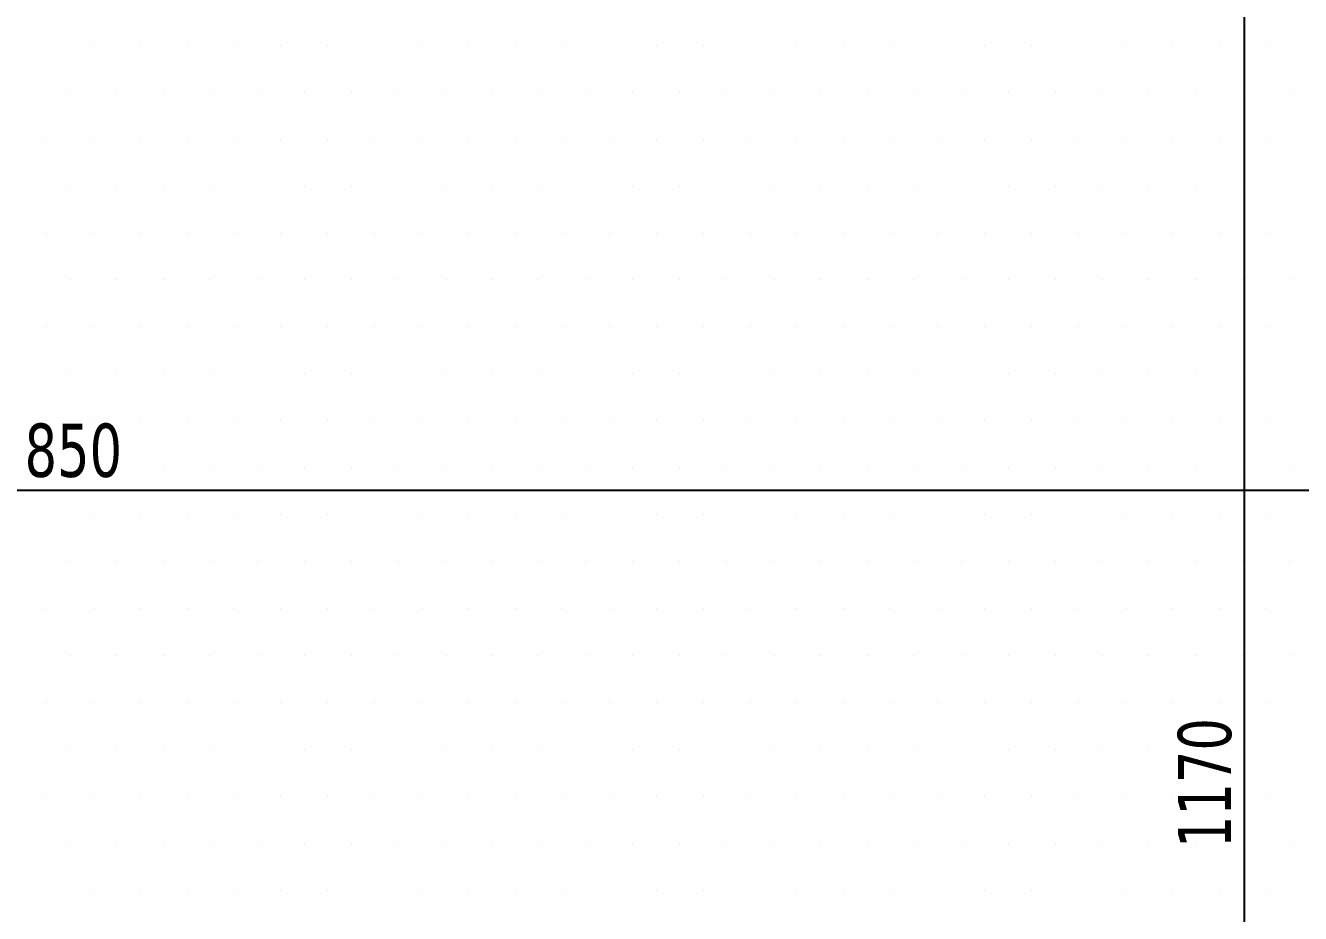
# Model space of a CAD drawing. Header units: millimetres. Extents: x 43168.9 to 43194.6, y -25545.1 to -25543.4.
# Drawn here: x 43180.1226 to 43180.2089, y -25544.1709 to -25544.1108 of the extents above; entities that cross this region are included whole.
import ezdxf

# ---------------------------------------------------------------- set-up
doc = ezdxf.new("R2010")
doc.units = ezdxf.units.MM
doc.header["$LTSCALE"] = 200
for name, color, linetype in [('olcudis_sgh', 185, 'Continuous'), ('olcuic_sgh', 183, 'Continuous'), ('tarama-zemin_sgh', 197, 'Continuous')]:
    doc.layers.add(name, color=color, linetype=linetype)
doc.styles.add('dim', font='VERDANA.TTF', dxfattribs={"width": 0.7})

msp = doc.modelspace()

# ---------------------------------------------------------------- linework, layer by layer
at = {"layer": 'olcudis_sgh'}
msp.add_line((43180.211128, -25544.142243), (43180.04063, -25544.142243), dxfattribs=at)
at = {"layer": 'olcuic_sgh'}
msp.add_line((43180.20515, -25544.27916), (43180.20515, -25544.04466), dxfattribs=at)
at = {"layer": 'tarama-zemin_sgh'}
for p, q in [((43180.124062, -25544.112125), (43180.124062, -25544.112125)), ((43180.127237, -25544.112125), (43180.127237, -25544.112125)), ((43180.130412, -25544.112125), (43180.130412, -25544.112125)), ((43180.133587, -25544.112125), (43180.133587, -25544.112125)), ((43180.136762, -25544.112125), (43180.136762, -25544.112125)), ((43180.139937, -25544.112125), (43180.139937, -25544.112125)), ((43180.143112, -25544.112125), (43180.143112, -25544.112125)), ((43180.146287, -25544.112125), (43180.146287, -25544.112125)), ((43180.149462, -25544.112125), (43180.149462, -25544.112125)), ((43180.152637, -25544.112125), (43180.152637, -25544.112125)), ((43180.155812, -25544.112125), (43180.155812, -25544.112125)), ((43180.158987, -25544.112125), (43180.158987, -25544.112125)), ((43180.162162, -25544.112125), (43180.162162, -25544.112125)), ((43180.165337, -25544.112125), (43180.165337, -25544.112125)), ((43180.168512, -25544.112125), (43180.168512, -25544.112125)), ((43180.171687, -25544.112125), (43180.171687, -25544.112125)), ((43180.174862, -25544.112125), (43180.174862, -25544.112125)), ((43180.178037, -25544.112125), (43180.178037, -25544.112125)), ((43180.181212, -25544.112125), (43180.181212, -25544.112125)), ((43180.184387, -25544.112125), (43180.184387, -25544.112125)), ((43180.187562, -25544.112125), (43180.187562, -25544.112125)), ((43180.190737, -25544.112125), (43180.190737, -25544.112125)), ((43180.193912, -25544.112125), (43180.193912, -25544.112125)), ((43180.197087, -25544.112125), (43180.197087, -25544.112125)), ((43180.200262, -25544.112125), (43180.200262, -25544.112125)), ((43180.203437, -25544.112125), (43180.203437, -25544.112125)), ((43180.206612, -25544.112125), (43180.206612, -25544.112125)), ((43180.12565, -25544.1153), (43180.12565, -25544.1153)), ((43180.128825, -25544.1153), (43180.128825, -25544.1153)), ((43180.132, -25544.1153), (43180.132, -25544.1153)), ((43180.135175, -25544.1153), (43180.135175, -25544.1153)), ((43180.13835, -25544.1153), (43180.13835, -25544.1153)), ((43180.141525, -25544.1153), (43180.141525, -25544.1153)), ((43180.1447, -25544.1153), (43180.1447, -25544.1153)), ((43180.147875, -25544.1153), (43180.147875, -25544.1153)), ((43180.15105, -25544.1153), (43180.15105, -25544.1153)), ((43180.154225, -25544.1153), (43180.154225, -25544.1153)), ((43180.1574, -25544.1153), (43180.1574, -25544.1153)), ((43180.160575, -25544.1153), (43180.160575, -25544.1153)), ((43180.16375, -25544.1153), (43180.16375, -25544.1153)), ((43180.166925, -25544.1153), (43180.166925, -25544.1153)), ((43180.1701, -25544.1153), (43180.1701, -25544.1153)), ((43180.173275, -25544.1153), (43180.173275, -25544.1153)), ((43180.17645, -25544.1153), (43180.17645, -25544.1153)), ((43180.179625, -25544.1153), (43180.179625, -25544.1153)), ((43180.1828, -25544.1153), (43180.1828, -25544.1153)), ((43180.185975, -25544.1153), (43180.185975, -25544.1153)), ((43180.18915, -25544.1153), (43180.18915, -25544.1153)), ((43180.192325, -25544.1153), (43180.192325, -25544.1153)), ((43180.1955, -25544.1153), (43180.1955, -25544.1153)), ((43180.198675, -25544.1153), (43180.198675, -25544.1153)), ((43180.20185, -25544.1153), (43180.20185, -25544.1153)), ((43180.205025, -25544.1153), (43180.205025, -25544.1153)), ((43180.2082, -25544.1153), (43180.2082, -25544.1153)), ((43180.124062, -25544.118475), (43180.124062, -25544.118475)), ((43180.127237, -25544.118475), (43180.127237, -25544.118475)), ((43180.130412, -25544.118475), (43180.130412, -25544.118475)), ((43180.133587, -25544.118475), (43180.133587, -25544.118475)), ((43180.136762, -25544.118475), (43180.136762, -25544.118475)), ((43180.139937, -25544.118475), (43180.139937, -25544.118475)), ((43180.143112, -25544.118475), (43180.143112, -25544.118475)), ((43180.146287, -25544.118475), (43180.146287, -25544.118475)), ((43180.149462, -25544.118475), (43180.149462, -25544.118475)), ((43180.152637, -25544.118475), (43180.152637, -25544.118475)), ((43180.155812, -25544.118475), (43180.155812, -25544.118475)), ((43180.158987, -25544.118475), (43180.158987, -25544.118475)), ((43180.162162, -25544.118475), (43180.162162, -25544.118475)), ((43180.165337, -25544.118475), (43180.165337, -25544.118475)), ((43180.168512, -25544.118475), (43180.168512, -25544.118475)), ((43180.171687, -25544.118475), (43180.171687, -25544.118475)), ((43180.174862, -25544.118475), (43180.174862, -25544.118475)), ((43180.178037, -25544.118475), (43180.178037, -25544.118475)), ((43180.181212, -25544.118475), (43180.181212, -25544.118475)), ((43180.184387, -25544.118475), (43180.184387, -25544.118475)), ((43180.187562, -25544.118475), (43180.187562, -25544.118475)), ((43180.190737, -25544.118475), (43180.190737, -25544.118475)), ((43180.193912, -25544.118475), (43180.193912, -25544.118475)), ((43180.197087, -25544.118475), (43180.197087, -25544.118475)), ((43180.200262, -25544.118475), (43180.200262, -25544.118475)), ((43180.203437, -25544.118475), (43180.203437, -25544.118475)), ((43180.206612, -25544.118475), (43180.206612, -25544.118475)), ((43180.12565, -25544.12165), (43180.12565, -25544.12165)), ((43180.128825, -25544.12165), (43180.128825, -25544.12165)), ((43180.132, -25544.12165), (43180.132, -25544.12165)), ((43180.135175, -25544.12165), (43180.135175, -25544.12165)), ((43180.13835, -25544.12165), (43180.13835, -25544.12165)), ((43180.141525, -25544.12165), (43180.141525, -25544.12165)), ((43180.1447, -25544.12165), (43180.1447, -25544.12165)), ((43180.147875, -25544.12165), (43180.147875, -25544.12165)), ((43180.15105, -25544.12165), (43180.15105, -25544.12165)), ((43180.154225, -25544.12165), (43180.154225, -25544.12165)), ((43180.1574, -25544.12165), (43180.1574, -25544.12165)), ((43180.160575, -25544.12165), (43180.160575, -25544.12165)), ((43180.16375, -25544.12165), (43180.16375, -25544.12165)), ((43180.166925, -25544.12165), (43180.166925, -25544.12165)), ((43180.1701, -25544.12165), (43180.1701, -25544.12165)), ((43180.173275, -25544.12165), (43180.173275, -25544.12165)), ((43180.17645, -25544.12165), (43180.17645, -25544.12165)), ((43180.179625, -25544.12165), (43180.179625, -25544.12165)), ((43180.1828, -25544.12165), (43180.1828, -25544.12165)), ((43180.185975, -25544.12165), (43180.185975, -25544.12165)), ((43180.18915, -25544.12165), (43180.18915, -25544.12165)), ((43180.192325, -25544.12165), (43180.192325, -25544.12165)), ((43180.1955, -25544.12165), (43180.1955, -25544.12165)), ((43180.198675, -25544.12165), (43180.198675, -25544.12165)), ((43180.20185, -25544.12165), (43180.20185, -25544.12165)), ((43180.205025, -25544.12165), (43180.205025, -25544.12165)), ((43180.2082, -25544.12165), (43180.2082, -25544.12165)), ((43180.124062, -25544.124825), (43180.124062, -25544.124825)), ((43180.127237, -25544.124825), (43180.127237, -25544.124825)), ((43180.130412, -25544.124825), (43180.130412, -25544.124825)), ((43180.133587, -25544.124825), (43180.133587, -25544.124825)), ((43180.136762, -25544.124825), (43180.136762, -25544.124825)), ((43180.139937, -25544.124825), (43180.139937, -25544.124825)), ((43180.143112, -25544.124825), (43180.143112, -25544.124825)), ((43180.146287, -25544.124825), (43180.146287, -25544.124825)), ((43180.149462, -25544.124825), (43180.149462, -25544.124825)), ((43180.152637, -25544.124825), (43180.152637, -25544.124825)), ((43180.155812, -25544.124825), (43180.155812, -25544.124825)), ((43180.158987, -25544.124825), (43180.158987, -25544.124825)), ((43180.162162, -25544.124825), (43180.162162, -25544.124825)), ((43180.165337, -25544.124825), (43180.165337, -25544.124825)), ((43180.168512, -25544.124825), (43180.168512, -25544.124825)), ((43180.171687, -25544.124825), (43180.171687, -25544.124825)), ((43180.174862, -25544.124825), (43180.174862, -25544.124825)), ((43180.178037, -25544.124825), (43180.178037, -25544.124825)), ((43180.181212, -25544.124825), (43180.181212, -25544.124825)), ((43180.184387, -25544.124825), (43180.184387, -25544.124825)), ((43180.187562, -25544.124825), (43180.187562, -25544.124825)), ((43180.190737, -25544.124825), (43180.190737, -25544.124825)), ((43180.193912, -25544.124825), (43180.193912, -25544.124825)), ((43180.197087, -25544.124825), (43180.197087, -25544.124825)), ((43180.200262, -25544.124825), (43180.200262, -25544.124825)), ((43180.203437, -25544.124825), (43180.203437, -25544.124825)), ((43180.206612, -25544.124825), (43180.206612, -25544.124825)), ((43180.12565, -25544.128), (43180.12565, -25544.128)), ((43180.128825, -25544.128), (43180.128825, -25544.128)), ((43180.132, -25544.128), (43180.132, -25544.128)), ((43180.135175, -25544.128), (43180.135175, -25544.128)), ((43180.13835, -25544.128), (43180.13835, -25544.128)), ((43180.141525, -25544.128), (43180.141525, -25544.128)), ((43180.1447, -25544.128), (43180.1447, -25544.128)), ((43180.147875, -25544.128), (43180.147875, -25544.128)), ((43180.15105, -25544.128), (43180.15105, -25544.128)), ((43180.154225, -25544.128), (43180.154225, -25544.128)), ((43180.1574, -25544.128), (43180.1574, -25544.128)), ((43180.160575, -25544.128), (43180.160575, -25544.128)), ((43180.16375, -25544.128), (43180.16375, -25544.128)), ((43180.166925, -25544.128), (43180.166925, -25544.128)), ((43180.1701, -25544.128), (43180.1701, -25544.128)), ((43180.173275, -25544.128), (43180.173275, -25544.128)), ((43180.17645, -25544.128), (43180.17645, -25544.128)), ((43180.179625, -25544.128), (43180.179625, -25544.128)), ((43180.1828, -25544.128), (43180.1828, -25544.128)), ((43180.185975, -25544.128), (43180.185975, -25544.128)), ((43180.18915, -25544.128), (43180.18915, -25544.128)), ((43180.192325, -25544.128), (43180.192325, -25544.128)), ((43180.1955, -25544.128), (43180.1955, -25544.128)), ((43180.198675, -25544.128), (43180.198675, -25544.128)), ((43180.20185, -25544.128), (43180.20185, -25544.128)), ((43180.205025, -25544.128), (43180.205025, -25544.128)), ((43180.2082, -25544.128), (43180.2082, -25544.128)), ((43180.124062, -25544.131175), (43180.124062, -25544.131175)), ((43180.127237, -25544.131175), (43180.127237, -25544.131175)), ((43180.130412, -25544.131175), (43180.130412, -25544.131175)), ((43180.133587, -25544.131175), (43180.133587, -25544.131175)), ((43180.136762, -25544.131175), (43180.136762, -25544.131175)), ((43180.139937, -25544.131175), (43180.139937, -25544.131175)), ((43180.143112, -25544.131175), (43180.143112, -25544.131175)), ((43180.146287, -25544.131175), (43180.146287, -25544.131175)), ((43180.149462, -25544.131175), (43180.149462, -25544.131175)), ((43180.152637, -25544.131175), (43180.152637, -25544.131175)), ((43180.155812, -25544.131175), (43180.155812, -25544.131175)), ((43180.158987, -25544.131175), (43180.158987, -25544.131175)), ((43180.162162, -25544.131175), (43180.162162, -25544.131175)), ((43180.165337, -25544.131175), (43180.165337, -25544.131175)), ((43180.168512, -25544.131175), (43180.168512, -25544.131175)), ((43180.171687, -25544.131175), (43180.171687, -25544.131175)), ((43180.174862, -25544.131175), (43180.174862, -25544.131175)), ((43180.178037, -25544.131175), (43180.178037, -25544.131175)), ((43180.181212, -25544.131175), (43180.181212, -25544.131175)), ((43180.184387, -25544.131175), (43180.184387, -25544.131175)), ((43180.187562, -25544.131175), (43180.187562, -25544.131175)), ((43180.190737, -25544.131175), (43180.190737, -25544.131175)), ((43180.193912, -25544.131175), (43180.193912, -25544.131175)), ((43180.197087, -25544.131175), (43180.197087, -25544.131175)), ((43180.200262, -25544.131175), (43180.200262, -25544.131175)), ((43180.203437, -25544.131175), (43180.203437, -25544.131175)), ((43180.206612, -25544.131175), (43180.206612, -25544.131175)), ((43180.12565, -25544.13435), (43180.12565, -25544.13435)), ((43180.128825, -25544.13435), (43180.128825, -25544.13435)), ((43180.132, -25544.13435), (43180.132, -25544.13435)), ((43180.135175, -25544.13435), (43180.135175, -25544.13435)), ((43180.13835, -25544.13435), (43180.13835, -25544.13435)), ((43180.141525, -25544.13435), (43180.141525, -25544.13435)), ((43180.1447, -25544.13435), (43180.1447, -25544.13435)), ((43180.147875, -25544.13435), (43180.147875, -25544.13435)), ((43180.15105, -25544.13435), (43180.15105, -25544.13435)), ((43180.154225, -25544.13435), (43180.154225, -25544.13435)), ((43180.1574, -25544.13435), (43180.1574, -25544.13435)), ((43180.160575, -25544.13435), (43180.160575, -25544.13435)), ((43180.16375, -25544.13435), (43180.16375, -25544.13435)), ((43180.166925, -25544.13435), (43180.166925, -25544.13435)), ((43180.1701, -25544.13435), (43180.1701, -25544.13435)), ((43180.173275, -25544.13435), (43180.173275, -25544.13435)), ((43180.17645, -25544.13435), (43180.17645, -25544.13435)), ((43180.179625, -25544.13435), (43180.179625, -25544.13435)), ((43180.1828, -25544.13435), (43180.1828, -25544.13435)), ((43180.185975, -25544.13435), (43180.185975, -25544.13435)), ((43180.18915, -25544.13435), (43180.18915, -25544.13435)), ((43180.192325, -25544.13435), (43180.192325, -25544.13435)), ((43180.1955, -25544.13435), (43180.1955, -25544.13435)), ((43180.198675, -25544.13435), (43180.198675, -25544.13435)), ((43180.20185, -25544.13435), (43180.20185, -25544.13435)), ((43180.205025, -25544.13435), (43180.205025, -25544.13435)), ((43180.2082, -25544.13435), (43180.2082, -25544.13435)), ((43180.124062, -25544.137525), (43180.124062, -25544.137525)), ((43180.127237, -25544.137525), (43180.127237, -25544.137525)), ((43180.130412, -25544.137525), (43180.130412, -25544.137525)), ((43180.133587, -25544.137525), (43180.133587, -25544.137525)), ((43180.136762, -25544.137525), (43180.136762, -25544.137525)), ((43180.139937, -25544.137525), (43180.139937, -25544.137525)), ((43180.143112, -25544.137525), (43180.143112, -25544.137525)), ((43180.146287, -25544.137525), (43180.146287, -25544.137525)), ((43180.149462, -25544.137525), (43180.149462, -25544.137525)), ((43180.152637, -25544.137525), (43180.152637, -25544.137525)), ((43180.155812, -25544.137525), (43180.155812, -25544.137525)), ((43180.158987, -25544.137525), (43180.158987, -25544.137525)), ((43180.162162, -25544.137525), (43180.162162, -25544.137525)), ((43180.165337, -25544.137525), (43180.165337, -25544.137525)), ((43180.168512, -25544.137525), (43180.168512, -25544.137525)), ((43180.171687, -25544.137525), (43180.171687, -25544.137525)), ((43180.174862, -25544.137525), (43180.174862, -25544.137525)), ((43180.178037, -25544.137525), (43180.178037, -25544.137525)), ((43180.181212, -25544.137525), (43180.181212, -25544.137525)), ((43180.184387, -25544.137525), (43180.184387, -25544.137525)), ((43180.187562, -25544.137525), (43180.187562, -25544.137525)), ((43180.190737, -25544.137525), (43180.190737, -25544.137525)), ((43180.193912, -25544.137525), (43180.193912, -25544.137525)), ((43180.197087, -25544.137525), (43180.197087, -25544.137525)), ((43180.200262, -25544.137525), (43180.200262, -25544.137525)), ((43180.203437, -25544.137525), (43180.203437, -25544.137525)), ((43180.206612, -25544.137525), (43180.206612, -25544.137525)), ((43180.12565, -25544.1407), (43180.12565, -25544.1407)), ((43180.128825, -25544.1407), (43180.128825, -25544.1407)), ((43180.132, -25544.1407), (43180.132, -25544.1407)), ((43180.135175, -25544.1407), (43180.135175, -25544.1407)), ((43180.13835, -25544.1407), (43180.13835, -25544.1407)), ((43180.141525, -25544.1407), (43180.141525, -25544.1407)), ((43180.1447, -25544.1407), (43180.1447, -25544.1407)), ((43180.147875, -25544.1407), (43180.147875, -25544.1407)), ((43180.15105, -25544.1407), (43180.15105, -25544.1407)), ((43180.154225, -25544.1407), (43180.154225, -25544.1407)), ((43180.1574, -25544.1407), (43180.1574, -25544.1407)), ((43180.160575, -25544.1407), (43180.160575, -25544.1407)), ((43180.16375, -25544.1407), (43180.16375, -25544.1407)), ((43180.166925, -25544.1407), (43180.166925, -25544.1407)), ((43180.1701, -25544.1407), (43180.1701, -25544.1407)), ((43180.173275, -25544.1407), (43180.173275, -25544.1407)), ((43180.17645, -25544.1407), (43180.17645, -25544.1407)), ((43180.179625, -25544.1407), (43180.179625, -25544.1407)), ((43180.1828, -25544.1407), (43180.1828, -25544.1407)), ((43180.185975, -25544.1407), (43180.185975, -25544.1407)), ((43180.18915, -25544.1407), (43180.18915, -25544.1407)), ((43180.192325, -25544.1407), (43180.192325, -25544.1407)), ((43180.1955, -25544.1407), (43180.1955, -25544.1407)), ((43180.198675, -25544.1407), (43180.198675, -25544.1407)), ((43180.20185, -25544.1407), (43180.20185, -25544.1407)), ((43180.205025, -25544.1407), (43180.205025, -25544.1407)), ((43180.2082, -25544.1407), (43180.2082, -25544.1407)), ((43180.124062, -25544.143875), (43180.124062, -25544.143875)), ((43180.127237, -25544.143875), (43180.127237, -25544.143875)), ((43180.130412, -25544.143875), (43180.130412, -25544.143875)), ((43180.133587, -25544.143875), (43180.133587, -25544.143875)), ((43180.136762, -25544.143875), (43180.136762, -25544.143875)), ((43180.139937, -25544.143875), (43180.139937, -25544.143875)), ((43180.143112, -25544.143875), (43180.143112, -25544.143875)), ((43180.146287, -25544.143875), (43180.146287, -25544.143875)), ((43180.149462, -25544.143875), (43180.149462, -25544.143875)), ((43180.152637, -25544.143875), (43180.152637, -25544.143875)), ((43180.155812, -25544.143875), (43180.155812, -25544.143875)), ((43180.158987, -25544.143875), (43180.158987, -25544.143875)), ((43180.162162, -25544.143875), (43180.162162, -25544.143875)), ((43180.165337, -25544.143875), (43180.165337, -25544.143875)), ((43180.168512, -25544.143875), (43180.168512, -25544.143875)), ((43180.171687, -25544.143875), (43180.171687, -25544.143875)), ((43180.174862, -25544.143875), (43180.174862, -25544.143875)), ((43180.178037, -25544.143875), (43180.178037, -25544.143875)), ((43180.181212, -25544.143875), (43180.181212, -25544.143875)), ((43180.184387, -25544.143875), (43180.184387, -25544.143875)), ((43180.187562, -25544.143875), (43180.187562, -25544.143875)), ((43180.190737, -25544.143875), (43180.190737, -25544.143875)), ((43180.193912, -25544.143875), (43180.193912, -25544.143875)), ((43180.197087, -25544.143875), (43180.197087, -25544.143875)), ((43180.200262, -25544.143875), (43180.200262, -25544.143875)), ((43180.203437, -25544.143875), (43180.203437, -25544.143875)), ((43180.206612, -25544.143875), (43180.206612, -25544.143875)), ((43180.12565, -25544.14705), (43180.12565, -25544.14705)), ((43180.128825, -25544.14705), (43180.128825, -25544.14705)), ((43180.132, -25544.14705), (43180.132, -25544.14705)), ((43180.135175, -25544.14705), (43180.135175, -25544.14705)), ((43180.13835, -25544.14705), (43180.13835, -25544.14705)), ((43180.141525, -25544.14705), (43180.141525, -25544.14705)), ((43180.1447, -25544.14705), (43180.1447, -25544.14705)), ((43180.147875, -25544.14705), (43180.147875, -25544.14705)), ((43180.15105, -25544.14705), (43180.15105, -25544.14705)), ((43180.154225, -25544.14705), (43180.154225, -25544.14705)), ((43180.1574, -25544.14705), (43180.1574, -25544.14705)), ((43180.160575, -25544.14705), (43180.160575, -25544.14705)), ((43180.16375, -25544.14705), (43180.16375, -25544.14705)), ((43180.166925, -25544.14705), (43180.166925, -25544.14705)), ((43180.1701, -25544.14705), (43180.1701, -25544.14705)), ((43180.173275, -25544.14705), (43180.173275, -25544.14705)), ((43180.17645, -25544.14705), (43180.17645, -25544.14705)), ((43180.179625, -25544.14705), (43180.179625, -25544.14705)), ((43180.1828, -25544.14705), (43180.1828, -25544.14705)), ((43180.185975, -25544.14705), (43180.185975, -25544.14705)), ((43180.18915, -25544.14705), (43180.18915, -25544.14705)), ((43180.192325, -25544.14705), (43180.192325, -25544.14705)), ((43180.1955, -25544.14705), (43180.1955, -25544.14705)), ((43180.198675, -25544.14705), (43180.198675, -25544.14705)), ((43180.20185, -25544.14705), (43180.20185, -25544.14705)), ((43180.205025, -25544.14705), (43180.205025, -25544.14705)), ((43180.2082, -25544.14705), (43180.2082, -25544.14705)), ((43180.124062, -25544.150225), (43180.124062, -25544.150225)), ((43180.127237, -25544.150225), (43180.127237, -25544.150225)), ((43180.130412, -25544.150225), (43180.130412, -25544.150225)), ((43180.133587, -25544.150225), (43180.133587, -25544.150225)), ((43180.136762, -25544.150225), (43180.136762, -25544.150225)), ((43180.139937, -25544.150225), (43180.139937, -25544.150225)), ((43180.143112, -25544.150225), (43180.143112, -25544.150225)), ((43180.146287, -25544.150225), (43180.146287, -25544.150225)), ((43180.149462, -25544.150225), (43180.149462, -25544.150225)), ((43180.152637, -25544.150225), (43180.152637, -25544.150225)), ((43180.155812, -25544.150225), (43180.155812, -25544.150225)), ((43180.158987, -25544.150225), (43180.158987, -25544.150225)), ((43180.162162, -25544.150225), (43180.162162, -25544.150225)), ((43180.165337, -25544.150225), (43180.165337, -25544.150225)), ((43180.168512, -25544.150225), (43180.168512, -25544.150225)), ((43180.171687, -25544.150225), (43180.171687, -25544.150225)), ((43180.174862, -25544.150225), (43180.174862, -25544.150225)), ((43180.178037, -25544.150225), (43180.178037, -25544.150225)), ((43180.181212, -25544.150225), (43180.181212, -25544.150225)), ((43180.184387, -25544.150225), (43180.184387, -25544.150225)), ((43180.187562, -25544.150225), (43180.187562, -25544.150225)), ((43180.190737, -25544.150225), (43180.190737, -25544.150225)), ((43180.193912, -25544.150225), (43180.193912, -25544.150225)), ((43180.197087, -25544.150225), (43180.197087, -25544.150225)), ((43180.200262, -25544.150225), (43180.200262, -25544.150225)), ((43180.203437, -25544.150225), (43180.203437, -25544.150225)), ((43180.206612, -25544.150225), (43180.206612, -25544.150225)), ((43180.12565, -25544.1534), (43180.12565, -25544.1534)), ((43180.128825, -25544.1534), (43180.128825, -25544.1534)), ((43180.132, -25544.1534), (43180.132, -25544.1534)), ((43180.135175, -25544.1534), (43180.135175, -25544.1534)), ((43180.13835, -25544.1534), (43180.13835, -25544.1534)), ((43180.141525, -25544.1534), (43180.141525, -25544.1534)), ((43180.1447, -25544.1534), (43180.1447, -25544.1534)), ((43180.147875, -25544.1534), (43180.147875, -25544.1534)), ((43180.15105, -25544.1534), (43180.15105, -25544.1534)), ((43180.154225, -25544.1534), (43180.154225, -25544.1534)), ((43180.1574, -25544.1534), (43180.1574, -25544.1534)), ((43180.160575, -25544.1534), (43180.160575, -25544.1534)), ((43180.16375, -25544.1534), (43180.16375, -25544.1534)), ((43180.166925, -25544.1534), (43180.166925, -25544.1534)), ((43180.1701, -25544.1534), (43180.1701, -25544.1534)), ((43180.173275, -25544.1534), (43180.173275, -25544.1534)), ((43180.17645, -25544.1534), (43180.17645, -25544.1534)), ((43180.179625, -25544.1534), (43180.179625, -25544.1534)), ((43180.1828, -25544.1534), (43180.1828, -25544.1534)), ((43180.185975, -25544.1534), (43180.185975, -25544.1534)), ((43180.18915, -25544.1534), (43180.18915, -25544.1534)), ((43180.192325, -25544.1534), (43180.192325, -25544.1534)), ((43180.1955, -25544.1534), (43180.1955, -25544.1534)), ((43180.198675, -25544.1534), (43180.198675, -25544.1534)), ((43180.20185, -25544.1534), (43180.20185, -25544.1534)), ((43180.205025, -25544.1534), (43180.205025, -25544.1534)), ((43180.2082, -25544.1534), (43180.2082, -25544.1534)), ((43180.124062, -25544.156575), (43180.124062, -25544.156575)), ((43180.127237, -25544.156575), (43180.127237, -25544.156575)), ((43180.130412, -25544.156575), (43180.130412, -25544.156575)), ((43180.133587, -25544.156575), (43180.133587, -25544.156575)), ((43180.136762, -25544.156575), (43180.136762, -25544.156575)), ((43180.139937, -25544.156575), (43180.139937, -25544.156575)), ((43180.143112, -25544.156575), (43180.143112, -25544.156575)), ((43180.146287, -25544.156575), (43180.146287, -25544.156575)), ((43180.149462, -25544.156575), (43180.149462, -25544.156575)), ((43180.152637, -25544.156575), (43180.152637, -25544.156575)), ((43180.155812, -25544.156575), (43180.155812, -25544.156575)), ((43180.158987, -25544.156575), (43180.158987, -25544.156575)), ((43180.162162, -25544.156575), (43180.162162, -25544.156575)), ((43180.165337, -25544.156575), (43180.165337, -25544.156575)), ((43180.168512, -25544.156575), (43180.168512, -25544.156575)), ((43180.171687, -25544.156575), (43180.171687, -25544.156575)), ((43180.174862, -25544.156575), (43180.174862, -25544.156575)), ((43180.178037, -25544.156575), (43180.178037, -25544.156575)), ((43180.181212, -25544.156575), (43180.181212, -25544.156575)), ((43180.184387, -25544.156575), (43180.184387, -25544.156575)), ((43180.187562, -25544.156575), (43180.187562, -25544.156575)), ((43180.190737, -25544.156575), (43180.190737, -25544.156575)), ((43180.193912, -25544.156575), (43180.193912, -25544.156575)), ((43180.197087, -25544.156575), (43180.197087, -25544.156575)), ((43180.200262, -25544.156575), (43180.200262, -25544.156575)), ((43180.203437, -25544.156575), (43180.203437, -25544.156575)), ((43180.206612, -25544.156575), (43180.206612, -25544.156575)), ((43180.12565, -25544.15975), (43180.12565, -25544.15975)), ((43180.128825, -25544.15975), (43180.128825, -25544.15975)), ((43180.132, -25544.15975), (43180.132, -25544.15975)), ((43180.135175, -25544.15975), (43180.135175, -25544.15975)), ((43180.13835, -25544.15975), (43180.13835, -25544.15975)), ((43180.141525, -25544.15975), (43180.141525, -25544.15975)), ((43180.1447, -25544.15975), (43180.1447, -25544.15975)), ((43180.147875, -25544.15975), (43180.147875, -25544.15975)), ((43180.15105, -25544.15975), (43180.15105, -25544.15975)), ((43180.154225, -25544.15975), (43180.154225, -25544.15975)), ((43180.1574, -25544.15975), (43180.1574, -25544.15975)), ((43180.160575, -25544.15975), (43180.160575, -25544.15975)), ((43180.16375, -25544.15975), (43180.16375, -25544.15975)), ((43180.166925, -25544.15975), (43180.166925, -25544.15975)), ((43180.1701, -25544.15975), (43180.1701, -25544.15975)), ((43180.173275, -25544.15975), (43180.173275, -25544.15975)), ((43180.17645, -25544.15975), (43180.17645, -25544.15975)), ((43180.179625, -25544.15975), (43180.179625, -25544.15975)), ((43180.1828, -25544.15975), (43180.1828, -25544.15975)), ((43180.185975, -25544.15975), (43180.185975, -25544.15975)), ((43180.18915, -25544.15975), (43180.18915, -25544.15975)), ((43180.192325, -25544.15975), (43180.192325, -25544.15975)), ((43180.1955, -25544.15975), (43180.1955, -25544.15975)), ((43180.198675, -25544.15975), (43180.198675, -25544.15975)), ((43180.20185, -25544.15975), (43180.20185, -25544.15975)), ((43180.205025, -25544.15975), (43180.205025, -25544.15975)), ((43180.2082, -25544.15975), (43180.2082, -25544.15975)), ((43180.124062, -25544.162925), (43180.124062, -25544.162925)), ((43180.127237, -25544.162925), (43180.127237, -25544.162925)), ((43180.130412, -25544.162925), (43180.130412, -25544.162925)), ((43180.133587, -25544.162925), (43180.133587, -25544.162925)), ((43180.136762, -25544.162925), (43180.136762, -25544.162925)), ((43180.139937, -25544.162925), (43180.139937, -25544.162925)), ((43180.143112, -25544.162925), (43180.143112, -25544.162925)), ((43180.146287, -25544.162925), (43180.146287, -25544.162925)), ((43180.149462, -25544.162925), (43180.149462, -25544.162925)), ((43180.152637, -25544.162925), (43180.152637, -25544.162925)), ((43180.155812, -25544.162925), (43180.155812, -25544.162925)), ((43180.158987, -25544.162925), (43180.158987, -25544.162925)), ((43180.162162, -25544.162925), (43180.162162, -25544.162925)), ((43180.165337, -25544.162925), (43180.165337, -25544.162925)), ((43180.168512, -25544.162925), (43180.168512, -25544.162925)), ((43180.171687, -25544.162925), (43180.171687, -25544.162925)), ((43180.174862, -25544.162925), (43180.174862, -25544.162925)), ((43180.178037, -25544.162925), (43180.178037, -25544.162925)), ((43180.181212, -25544.162925), (43180.181212, -25544.162925)), ((43180.184387, -25544.162925), (43180.184387, -25544.162925)), ((43180.187562, -25544.162925), (43180.187562, -25544.162925)), ((43180.190737, -25544.162925), (43180.190737, -25544.162925)), ((43180.193912, -25544.162925), (43180.193912, -25544.162925)), ((43180.197087, -25544.162925), (43180.197087, -25544.162925)), ((43180.200262, -25544.162925), (43180.200262, -25544.162925)), ((43180.203437, -25544.162925), (43180.203437, -25544.162925)), ((43180.206612, -25544.162925), (43180.206612, -25544.162925)), ((43180.12565, -25544.1661), (43180.12565, -25544.1661)), ((43180.128825, -25544.1661), (43180.128825, -25544.1661)), ((43180.132, -25544.1661), (43180.132, -25544.1661)), ((43180.135175, -25544.1661), (43180.135175, -25544.1661)), ((43180.13835, -25544.1661), (43180.13835, -25544.1661)), ((43180.141525, -25544.1661), (43180.141525, -25544.1661)), ((43180.1447, -25544.1661), (43180.1447, -25544.1661)), ((43180.147875, -25544.1661), (43180.147875, -25544.1661)), ((43180.15105, -25544.1661), (43180.15105, -25544.1661)), ((43180.154225, -25544.1661), (43180.154225, -25544.1661)), ((43180.1574, -25544.1661), (43180.1574, -25544.1661)), ((43180.160575, -25544.1661), (43180.160575, -25544.1661)), ((43180.16375, -25544.1661), (43180.16375, -25544.1661)), ((43180.166925, -25544.1661), (43180.166925, -25544.1661)), ((43180.1701, -25544.1661), (43180.1701, -25544.1661)), ((43180.173275, -25544.1661), (43180.173275, -25544.1661)), ((43180.17645, -25544.1661), (43180.17645, -25544.1661)), ((43180.179625, -25544.1661), (43180.179625, -25544.1661)), ((43180.1828, -25544.1661), (43180.1828, -25544.1661)), ((43180.185975, -25544.1661), (43180.185975, -25544.1661)), ((43180.18915, -25544.1661), (43180.18915, -25544.1661)), ((43180.192325, -25544.1661), (43180.192325, -25544.1661)), ((43180.1955, -25544.1661), (43180.1955, -25544.1661)), ((43180.198675, -25544.1661), (43180.198675, -25544.1661)), ((43180.20185, -25544.1661), (43180.20185, -25544.1661)), ((43180.205025, -25544.1661), (43180.205025, -25544.1661)), ((43180.2082, -25544.1661), (43180.2082, -25544.1661)), ((43180.124062, -25544.169275), (43180.124062, -25544.169275)), ((43180.127237, -25544.169275), (43180.127237, -25544.169275)), ((43180.130412, -25544.169275), (43180.130412, -25544.169275)), ((43180.133587, -25544.169275), (43180.133587, -25544.169275)), ((43180.136762, -25544.169275), (43180.136762, -25544.169275)), ((43180.139937, -25544.169275), (43180.139937, -25544.169275)), ((43180.143112, -25544.169275), (43180.143112, -25544.169275)), ((43180.146287, -25544.169275), (43180.146287, -25544.169275)), ((43180.149462, -25544.169275), (43180.149462, -25544.169275)), ((43180.152637, -25544.169275), (43180.152637, -25544.169275)), ((43180.155812, -25544.169275), (43180.155812, -25544.169275)), ((43180.158987, -25544.169275), (43180.158987, -25544.169275)), ((43180.162162, -25544.169275), (43180.162162, -25544.169275)), ((43180.165337, -25544.169275), (43180.165337, -25544.169275)), ((43180.168512, -25544.169275), (43180.168512, -25544.169275)), ((43180.171687, -25544.169275), (43180.171687, -25544.169275)), ((43180.174862, -25544.169275), (43180.174862, -25544.169275)), ((43180.178037, -25544.169275), (43180.178037, -25544.169275)), ((43180.181212, -25544.169275), (43180.181212, -25544.169275)), ((43180.184387, -25544.169275), (43180.184387, -25544.169275)), ((43180.187562, -25544.169275), (43180.187562, -25544.169275)), ((43180.190737, -25544.169275), (43180.190737, -25544.169275)), ((43180.193912, -25544.169275), (43180.193912, -25544.169275)), ((43180.197087, -25544.169275), (43180.197087, -25544.169275)), ((43180.200262, -25544.169275), (43180.200262, -25544.169275)), ((43180.203437, -25544.169275), (43180.203437, -25544.169275)), ((43180.206612, -25544.169275), (43180.206612, -25544.169275))]:
    msp.add_line(p, q, dxfattribs=at)

# ---------------------------------------------------------------- texts
at = {"layer": 'olcudis_sgh', "color": 2, "style": 'dim', "width": 0.7}
msp.add_text('850', height=0.0036, dxfattribs=at).set_placement((43180.122585, -25544.14132))
at = {"layer": 'olcuic_sgh', "color": 2, "style": 'dim', "width": 0.7}
msp.add_text('1170', height=0.0036, rotation=90, dxfattribs=at).set_placement((43180.204239, -25544.166438))

doc.saveas('drawing.dxf')
